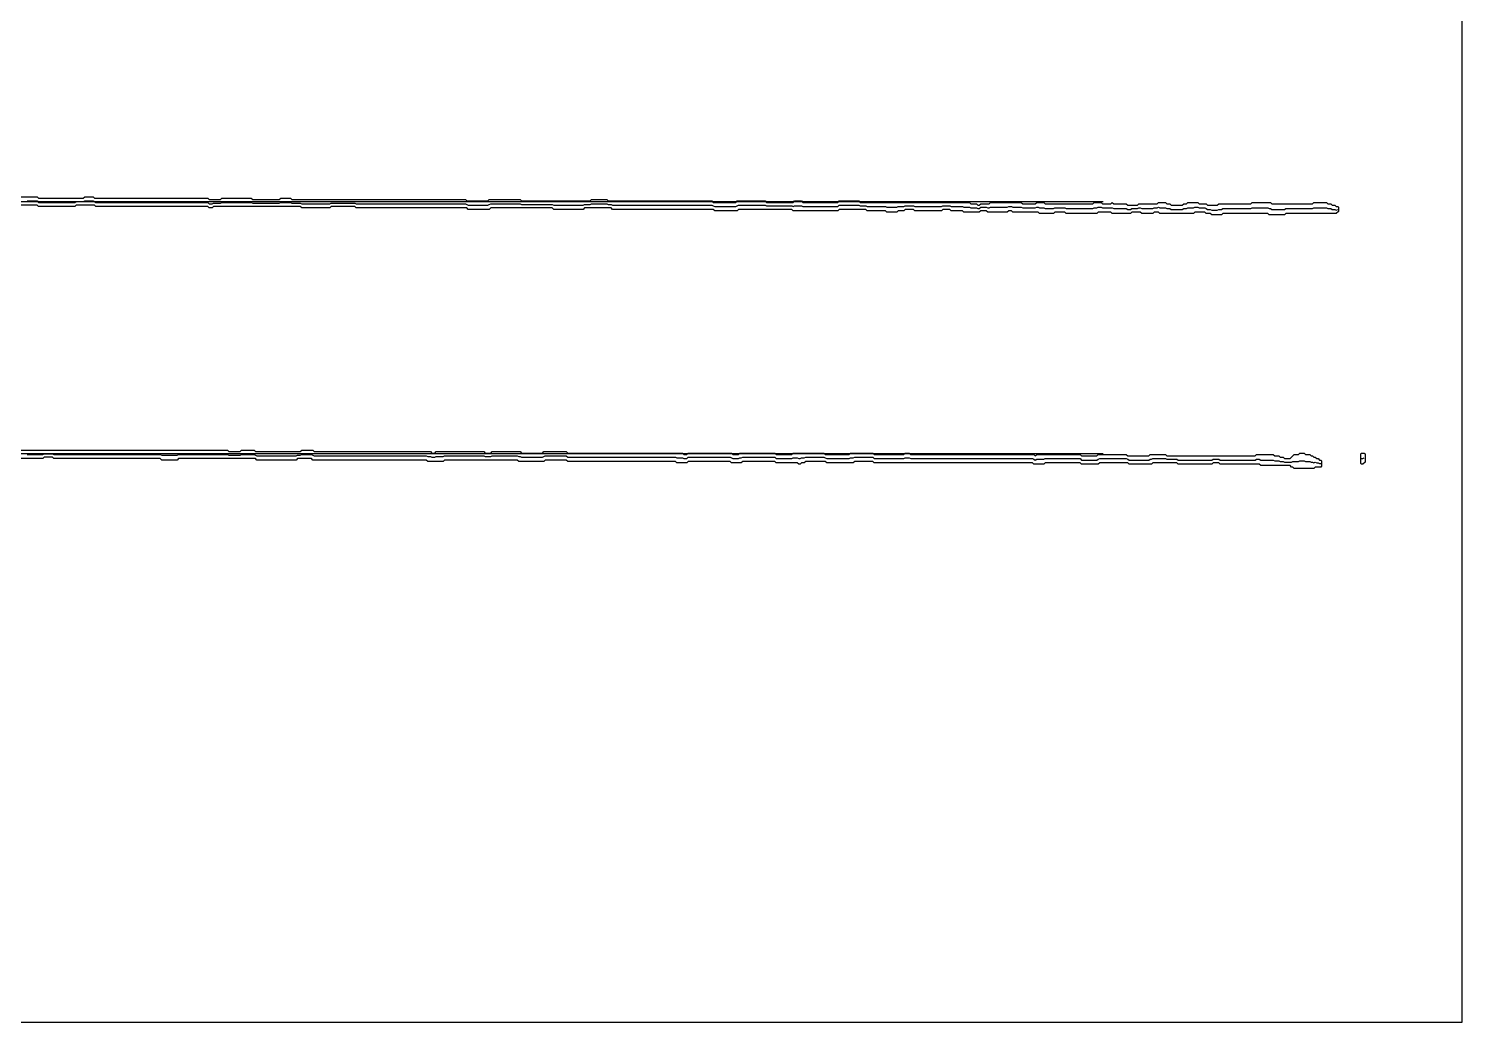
# Model space of a CAD drawing. Extents: x 0 to 57.2, y 0 to 39.6.
# Drawn here: x 28.58 to 57.16, y 0 to 19.8 of the extents above; entities that cross this region are included whole.
import ezdxf

# ---------------------------------------------------------------- set-up
doc = ezdxf.new("R2010")
doc.units = 13
for name, color, linetype in [('DESIGN_SCAN_PATH', 5, 'Continuous'), ('SEM_FRAME', 8, 'Continuous'), ('SEM_OBSERVED_CENTERLINES', 3, 'Continuous'), ('SEM_OBSERVED_CONTOURS', 2, 'Continuous')]:
    doc.layers.add(name, color=color, linetype=linetype)

msp = doc.modelspace()

# ---------------------------------------------------------------- linework, layer by layer
at = {"layer": 'DESIGN_SCAN_PATH'}
for points in [[(0, 16.35526), (50, 16.35526)], [(50, 11.33146), (0, 11.33146)]]:
    msp.add_lwpolyline(points, dxfattribs=at)
at = {"layer": 'SEM_FRAME'}
msp.add_lwpolyline([(0, 0), (57.15968, 0), (57.15968, 39.60429), (0, 39.60429)], close=True, dxfattribs=at)
at = {"layer": 'SEM_OBSERVED_CENTERLINES'}
for points in [[(28.55193, 16.369215), (28.57984, 16.369215), (28.60775, 16.369215), (28.63566, 16.369215), (28.66357, 16.369215), (28.69148, 16.369215), (28.71939, 16.369215), (28.7473, 16.369215), (28.77521, 16.341305), (28.80312, 16.341305), (28.83103, 16.341305), (28.85894, 16.341305), (28.88685, 16.341305), (28.91476, 16.341305), (28.94267, 16.341305), (28.97058, 16.341305), (28.99849, 16.341305), (29.0264, 16.341305), (29.05431, 16.341305), (29.08222, 16.341305), (29.11013, 16.341305), (29.13804, 16.341305), (29.16595, 16.341305), (29.19386, 16.341305), (29.22177, 16.341305), (29.24968, 16.341305), (29.27759, 16.341305), (29.3055, 16.341305), (29.33341, 16.341305), (29.36132, 16.341305), (29.38923, 16.341305), (29.41714, 16.341305), (29.44505, 16.341305), (29.47296, 16.341305), (29.50087, 16.341305), (29.52878, 16.35526), (29.55669, 16.35526), (29.5846, 16.35526), (29.61251, 16.35526), (29.64042, 16.35526), (29.66833, 16.35526), (29.69624, 16.369215), (29.72415, 16.369215), (29.75206, 16.369215), (29.77997, 16.369215), (29.80788, 16.369215), (29.83579, 16.369215), (29.8637, 16.369215), (29.89161, 16.35526), (29.91952, 16.341305), (29.94743, 16.341305), (29.97534, 16.341305), (30.00325, 16.341305), (30.03116, 16.341305), (30.05907, 16.341305), (30.08698, 16.341305), (30.11489, 16.341305), (30.1428, 16.341305), (30.17071, 16.341305), (30.19862, 16.341305), (30.22653, 16.341305), (30.25444, 16.341305), (30.28235, 16.341305), (30.31026, 16.341305), (30.33817, 16.341305), (30.36608, 16.341305), (30.39399, 16.341305), (30.4219, 16.341305), (30.44981, 16.341305), (30.47772, 16.341305), (30.50563, 16.341305), (30.53354, 16.341305), (30.56145, 16.341305), (30.58936, 16.341305), (30.61727, 16.341305), (30.64518, 16.341305), (30.67309, 16.341305), (30.701, 16.341305), (30.72891, 16.341305), (30.75682, 16.341305), (30.78473, 16.341305), (30.81264, 16.341305), (30.84055, 16.341305), (30.86846, 16.341305), (30.89637, 16.341305), (30.92428, 16.341305), (30.95219, 16.341305), (30.9801, 16.341305), (31.00801, 16.341305), (31.03592, 16.341305), (31.06383, 16.341305), (31.09174, 16.341305), (31.11965, 16.341305), (31.14756, 16.341305), (31.17547, 16.341305), (31.20338, 16.341305), (31.23129, 16.341305), (31.2592, 16.341305), (31.28711, 16.341305), (31.31502, 16.341305), (31.34293, 16.341305), (31.37084, 16.341305), (31.39875, 16.341305), (31.42666, 16.341305), (31.45457, 16.341305), (31.48248, 16.341305), (31.51039, 16.341305), (31.5383, 16.341305), (31.56621, 16.341305), (31.59412, 16.341305), (31.62203, 16.341305), (31.64994, 16.341305), (31.67785, 16.341305), (31.70576, 16.341305), (31.73367, 16.341305), (31.76158, 16.341305), (31.78949, 16.341305), (31.8174, 16.341305), (31.84531, 16.341305), (31.87322, 16.341305), (31.90113, 16.341305), (31.92904, 16.341305), (31.95695, 16.341305), (31.98486, 16.341305), (32.01277, 16.341305), (32.04068, 16.341305), (32.06859, 16.341305), (32.0965, 16.341305), (32.12441, 16.341305), (32.15232, 16.341305), (32.18023, 16.313395), (32.20814, 16.313395), (32.23605, 16.313395), (32.26396, 16.32735), (32.29187, 16.32735), (32.31978, 16.32735), (32.34769, 16.32735), (32.3756, 16.32735), (32.40351, 16.32735), (32.43142, 16.341305), (32.45933, 16.341305), (32.48724, 16.341305), (32.51515, 16.341305), (32.54306, 16.341305), (32.57097, 16.341305), (32.59888, 16.341305), (32.62679, 16.341305), (32.6547, 16.341305), (32.68261, 16.341305), (32.71052, 16.341305), (32.73843, 16.341305), (32.76634, 16.341305), (32.79425, 16.341305), (32.82216, 16.341305), (32.85007, 16.341305), (32.87798, 16.341305), (32.90589, 16.341305), (32.9338, 16.341305), (32.96171, 16.341305), (32.98962, 16.341305), (33.01753, 16.341305), (33.04544, 16.32735), (33.07335, 16.32735), (33.10126, 16.32735), (33.12917, 16.32735), (33.15708, 16.32735), (33.18499, 16.32735), (33.2129, 16.32735), (33.24081, 16.32735), (33.26872, 16.32735), (33.29663, 16.32735), (33.32454, 16.32735), (33.35245, 16.32735), (33.38036, 16.32735), (33.40827, 16.32735), (33.43618, 16.32735), (33.46409, 16.32735), (33.492, 16.32735), (33.51991, 16.32735), (33.54782, 16.32735), (33.57573, 16.32735), (33.60364, 16.341305), (33.63155, 16.341305), (33.65946, 16.341305), (33.68737, 16.341305), (33.71528, 16.341305), (33.74319, 16.341305), (33.7711, 16.341305), (33.79901, 16.341305), (33.82692, 16.32735), (33.85483, 16.32735), (33.88274, 16.32735), (33.91065, 16.32735), (33.93856, 16.32735), (33.96647, 16.32735), (33.99438, 16.32735), (34.02229, 16.313395), (34.0502, 16.313395), (34.07811, 16.313395), (34.10602, 16.313395), (34.13393, 16.313395), (34.16184, 16.313395), (34.18975, 16.313395), (34.21766, 16.313395), (34.24557, 16.313395), (34.27348, 16.313395), (34.30139, 16.313395), (34.3293, 16.313395), (34.35721, 16.313395), (34.38512, 16.313395), (34.41303, 16.313395), (34.44094, 16.313395), (34.46885, 16.313395), (34.49676, 16.313395), (34.52467, 16.313395), (34.55258, 16.313395), (34.58049, 16.313395), (34.6084, 16.32735), (34.63631, 16.32735), (34.66422, 16.32735), (34.69213, 16.32735), (34.72004, 16.32735), (34.74795, 16.32735), (34.77586, 16.32735), (34.80377, 16.32735), (34.83168, 16.32735), (34.85959, 16.32735), (34.8875, 16.32735), (34.91541, 16.32735), (34.94332, 16.32735), (34.97123, 16.32735), (34.99914, 16.32735), (35.02705, 16.32735), (35.05496, 16.32735), (35.08287, 16.32735), (35.11078, 16.313395), (35.13869, 16.313395), (35.1666, 16.313395), (35.19451, 16.313395), (35.22242, 16.313395), (35.25033, 16.313395), (35.27824, 16.313395), (35.30615, 16.313395), (35.33406, 16.313395), (35.36197, 16.313395), (35.38988, 16.313395), (35.41779, 16.313395), (35.4457, 16.313395), (35.47361, 16.313395), (35.50152, 16.313395), (35.52943, 16.313395), (35.55734, 16.313395), (35.58525, 16.313395), (35.61316, 16.313395), (35.64107, 16.313395), (35.66898, 16.313395), (35.69689, 16.313395), (35.7248, 16.313395), (35.75271, 16.313395), (35.78062, 16.313395), (35.80853, 16.313395), (35.83644, 16.313395), (35.86435, 16.313395), (35.89226, 16.313395), (35.92017, 16.313395), (35.94808, 16.313395), (35.97599, 16.313395), (36.0039, 16.313395), (36.03181, 16.313395), (36.05972, 16.313395), (36.08763, 16.313395), (36.11554, 16.313395), (36.14345, 16.313395), (36.17136, 16.313395), (36.19927, 16.313395), (36.22718, 16.313395), (36.25509, 16.313395), (36.283, 16.313395), (36.31091, 16.313395), (36.33882, 16.313395), (36.36673, 16.313395), (36.39464, 16.313395), (36.42255, 16.313395), (36.45046, 16.313395), (36.47837, 16.313395), (36.50628, 16.313395), (36.53419, 16.313395), (36.5621, 16.313395), (36.59001, 16.313395), (36.61792, 16.313395), (36.64583, 16.313395), (36.67374, 16.313395), (36.70165, 16.313395), (36.72956, 16.313395), (36.75747, 16.313395), (36.78538, 16.313395), (36.81329, 16.313395), (36.8412, 16.313395), (36.86911, 16.313395), (36.89702, 16.313395), (36.92493, 16.313395), (36.95284, 16.313395), (36.98075, 16.313395), (37.00866, 16.313395), (37.03657, 16.313395), (37.06448, 16.313395), (37.09239, 16.313395), (37.1203, 16.313395), (37.14821, 16.313395), (37.17612, 16.313395), (37.20403, 16.313395), (37.23194, 16.313395), (37.25985, 16.313395), (37.28776, 16.313395), (37.31567, 16.29944), (37.34358, 16.285485), (37.37149, 16.285485), (37.3994, 16.285485), (37.42731, 16.285485), (37.45522, 16.285485), (37.48313, 16.285485), (37.51104, 16.285485), (37.53895, 16.285485), (37.56686, 16.285485), (37.59477, 16.285485), (37.62268, 16.285485), (37.65059, 16.285485), (37.6785, 16.285485), (37.70641, 16.285485), (37.73432, 16.285485), (37.76223, 16.29944), (37.79014, 16.313395), (37.81805, 16.313395), (37.84596, 16.313395), (37.87387, 16.313395), (37.90178, 16.313395), (37.92969, 16.313395), (37.9576, 16.313395), (37.98551, 16.313395), (38.01342, 16.313395), (38.04133, 16.313395), (38.06924, 16.313395), (38.09715, 16.313395), (38.12506, 16.313395), (38.15297, 16.313395), (38.18088, 16.313395), (38.20879, 16.313395), (38.2367, 16.313395), (38.26461, 16.313395), (38.29252, 16.313395), (38.32043, 16.313395), (38.34834, 16.313395), (38.37625, 16.313395), (38.40416, 16.29944), (38.43207, 16.29944), (38.45998, 16.29944), (38.48789, 16.29944), (38.5158, 16.29944), (38.54371, 16.29944), (38.57162, 16.29944), (38.59953, 16.29944), (38.62744, 16.29944), (38.65535, 16.29944), (38.68326, 16.29944), (38.71117, 16.29944), (38.73908, 16.29944), (38.76699, 16.29944), (38.7949, 16.29944), (38.82281, 16.29944), (38.85072, 16.29944), (38.87863, 16.29944), (38.90654, 16.29944), (38.93445, 16.29944), (38.96236, 16.29944), (38.99027, 16.29944), (39.01818, 16.29944), (39.04609, 16.285485), (39.074, 16.285485), (39.10191, 16.285485), (39.12982, 16.285485), (39.15773, 16.285485), (39.18564, 16.285485), (39.21355, 16.285485), (39.24146, 16.285485), (39.26937, 16.285485), (39.29728, 16.285485), (39.32519, 16.285485), (39.3531, 16.285485), (39.38101, 16.285485), (39.40892, 16.285485), (39.43683, 16.285485), (39.46474, 16.285485), (39.49265, 16.285485), (39.52056, 16.285485), (39.54847, 16.285485), (39.57638, 16.285485), (39.60429, 16.285485), (39.6322, 16.285485), (39.66011, 16.29944), (39.68802, 16.29944), (39.71593, 16.29944), (39.74384, 16.29944), (39.77175, 16.29944), (39.79966, 16.313395), (39.82757, 16.313395), (39.85548, 16.313395), (39.88339, 16.313395), (39.9113, 16.313395), (39.93921, 16.313395), (39.96712, 16.313395), (39.99503, 16.313395), (40.02294, 16.313395), (40.05085, 16.313395), (40.07876, 16.313395), (40.10667, 16.313395), (40.13458, 16.29944), (40.16249, 16.29944), (40.1904, 16.29944), (40.21831, 16.285485), (40.24622, 16.285485), (40.27413, 16.285485), (40.30204, 16.285485), (40.32995, 16.285485), (40.35786, 16.285485), (40.38577, 16.285485), (40.41368, 16.285485), (40.44159, 16.285485), (40.4695, 16.285485), (40.49741, 16.285485), (40.52532, 16.285485), (40.55323, 16.285485), (40.58114, 16.285485), (40.60905, 16.285485), (40.63696, 16.285485), (40.66487, 16.285485), (40.69278, 16.285485), (40.72069, 16.285485), (40.7486, 16.285485), (40.77651, 16.285485), (40.80442, 16.285485), (40.83233, 16.285485), (40.86024, 16.285485), (40.88815, 16.285485), (40.91606, 16.285485), (40.94397, 16.285485), (40.97188, 16.285485), (40.99979, 16.285485), (41.0277, 16.285485), (41.05561, 16.285485), (41.08352, 16.285485), (41.11143, 16.285485), (41.13934, 16.285485), (41.16725, 16.285485), (41.19516, 16.285485), (41.22307, 16.285485), (41.25098, 16.285485), (41.27889, 16.285485), (41.3068, 16.285485), (41.33471, 16.285485), (41.36262, 16.285485), (41.39053, 16.285485), (41.41844, 16.285485), (41.44635, 16.285485), (41.47426, 16.285485), (41.50217, 16.285485), (41.53008, 16.285485), (41.55799, 16.285485), (41.5859, 16.285485), (41.61381, 16.285485), (41.64172, 16.285485), (41.66963, 16.285485), (41.69754, 16.285485), (41.72545, 16.285485), (41.75336, 16.285485), (41.78127, 16.285485), (41.80918, 16.285485), (41.83709, 16.285485), (41.865, 16.285485), (41.89291, 16.285485), (41.92082, 16.285485), (41.94873, 16.285485), (41.97664, 16.285485), (42.00455, 16.285485), (42.03246, 16.285485), (42.06037, 16.285485), (42.08828, 16.285485), (42.11619, 16.285485), (42.1441, 16.285485), (42.17201, 16.285485), (42.19992, 16.285485), (42.22783, 16.27153), (42.25574, 16.257575), (42.28365, 16.257575), (42.31156, 16.257575), (42.33947, 16.257575), (42.36738, 16.257575), (42.39529, 16.257575), (42.4232, 16.257575), (42.45111, 16.257575), (42.47902, 16.257575), (42.50693, 16.257575), (42.53484, 16.257575), (42.56275, 16.257575), (42.59066, 16.257575), (42.61857, 16.257575), (42.64648, 16.257575), (42.67439, 16.257575), (42.7023, 16.27153), (42.73021, 16.285485), (42.75812, 16.285485), (42.78603, 16.285485), (42.81394, 16.285485), (42.84185, 16.285485), (42.86976, 16.285485), (42.89767, 16.285485), (42.92558, 16.285485), (42.95349, 16.285485), (42.9814, 16.285485), (43.00931, 16.285485), (43.03722, 16.285485), (43.06513, 16.285485), (43.09304, 16.285485), (43.12095, 16.285485), (43.14886, 16.285485), (43.17677, 16.285485), (43.20468, 16.285485), (43.23259, 16.285485), (43.2605, 16.285485), (43.28841, 16.27153), (43.31632, 16.27153), (43.34423, 16.27153), (43.37214, 16.27153), (43.40005, 16.27153), (43.42796, 16.27153), (43.45587, 16.27153), (43.48378, 16.27153), (43.51169, 16.27153), (43.5396, 16.27153), (43.56751, 16.27153), (43.59542, 16.27153), (43.62333, 16.27153), (43.65124, 16.27153), (43.67915, 16.27153), (43.70706, 16.27153), (43.73497, 16.27153), (43.76288, 16.27153), (43.79079, 16.27153), (43.8187, 16.257575), (43.84661, 16.27153), (43.87452, 16.27153), (43.90243, 16.27153), (43.93034, 16.27153), (43.95825, 16.27153), (43.98616, 16.27153), (44.01407, 16.257575), (44.04198, 16.257575), (44.06989, 16.257575), (44.0978, 16.257575), (44.12571, 16.257575), (44.15362, 16.257575), (44.18153, 16.257575), (44.20944, 16.257575), (44.23735, 16.257575), (44.26526, 16.257575), (44.29317, 16.257575), (44.32108, 16.257575), (44.34899, 16.257575), (44.3769, 16.257575), (44.40481, 16.257575), (44.43272, 16.257575), (44.46063, 16.257575), (44.48854, 16.257575), (44.51645, 16.257575), (44.54436, 16.257575), (44.57227, 16.257575), (44.60018, 16.257575), (44.62809, 16.257575), (44.656, 16.257575), (44.68391, 16.257575), (44.71182, 16.257575), (44.73973, 16.285485), (44.76764, 16.285485), (44.79555, 16.285485), (44.82346, 16.285485), (44.85137, 16.285485), (44.87928, 16.285485), (44.90719, 16.285485), (44.9351, 16.285485), (44.96301, 16.285485), (44.99092, 16.285485), (45.01883, 16.285485), (45.04674, 16.285485), (45.07465, 16.285485), (45.10256, 16.285485), (45.13047, 16.285485), (45.15838, 16.27153), (45.18629, 16.27153), (45.2142, 16.27153), (45.24211, 16.27153), (45.27002, 16.27153), (45.29793, 16.257575), (45.32584, 16.257575), (45.35375, 16.257575), (45.38166, 16.257575), (45.40957, 16.257575), (45.43748, 16.257575), (45.46539, 16.257575), (45.4933, 16.257575), (45.52121, 16.257575), (45.54912, 16.257575), (45.57703, 16.257575), (45.60494, 16.257575), (45.63285, 16.257575), (45.66076, 16.257575), (45.68867, 16.24362), (45.71658, 16.24362), (45.74449, 16.24362), (45.7724, 16.24362), (45.80031, 16.24362), (45.82822, 16.24362), (45.85613, 16.24362), (45.88404, 16.24362), (45.91195, 16.257575), (45.93986, 16.257575), (45.96777, 16.257575), (45.99568, 16.257575), (46.02359, 16.257575), (46.0515, 16.27153), (46.07941, 16.27153), (46.10732, 16.27153), (46.13523, 16.27153), (46.16314, 16.27153), (46.19105, 16.27153), (46.21896, 16.27153), (46.24687, 16.257575), (46.27478, 16.257575), (46.30269, 16.257575), (46.3306, 16.257575), (46.35851, 16.257575), (46.38642, 16.257575), (46.41433, 16.257575), (46.44224, 16.257575), (46.47015, 16.257575), (46.49806, 16.257575), (46.52597, 16.257575), (46.55388, 16.257575), (46.58179, 16.257575), (46.6097, 16.257575), (46.63761, 16.257575), (46.66552, 16.257575), (46.69343, 16.257575), (46.72134, 16.257575), (46.74925, 16.257575), (46.77716, 16.257575), (46.80507, 16.27153), (46.83298, 16.27153), (46.86089, 16.27153), (46.8888, 16.27153), (46.91671, 16.27153), (46.94462, 16.27153), (46.97253, 16.257575), (47.00044, 16.257575), (47.02835, 16.257575), (47.05626, 16.257575), (47.08417, 16.257575), (47.11208, 16.257575), (47.13999, 16.257575), (47.1679, 16.257575), (47.19581, 16.257575), (47.22372, 16.24362), (47.25163, 16.24362), (47.27954, 16.24362), (47.30745, 16.24362), (47.33536, 16.24362), (47.36327, 16.229665), (47.39118, 16.229665), (47.41909, 16.229665), (47.447, 16.229665), (47.47491, 16.229665), (47.50282, 16.21571), (47.53073, 16.21571), (47.55864, 16.24362), (47.58655, 16.24362), (47.61446, 16.24362), (47.64237, 16.24362), (47.67028, 16.24362), (47.69819, 16.229665), (47.7261, 16.229665), (47.75401, 16.24362), (47.78192, 16.24362), (47.80983, 16.24362), (47.83774, 16.24362), (47.86565, 16.24362), (47.89356, 16.24362), (47.92147, 16.24362), (47.94938, 16.24362), (47.97729, 16.24362), (48.0052, 16.24362), (48.03311, 16.24362), (48.06102, 16.24362), (48.08893, 16.24362), (48.11684, 16.257575), (48.14475, 16.257575), (48.17266, 16.257575), (48.20057, 16.24362), (48.22848, 16.24362), (48.25639, 16.24362), (48.2843, 16.24362), (48.31221, 16.24362), (48.34012, 16.24362), (48.36803, 16.24362), (48.39594, 16.229665), (48.42385, 16.229665), (48.45176, 16.229665), (48.47967, 16.229665), (48.50758, 16.229665), (48.53549, 16.229665), (48.5634, 16.229665), (48.59131, 16.229665), (48.61922, 16.229665), (48.64713, 16.229665), (48.67504, 16.24362), (48.70295, 16.24362), (48.73086, 16.229665), (48.75877, 16.229665), (48.78668, 16.229665), (48.81459, 16.229665), (48.8425, 16.21571), (48.87041, 16.21571), (48.89832, 16.21571), (48.92623, 16.21571), (48.95414, 16.21571), (48.98205, 16.21571), (49.00996, 16.21571), (49.03787, 16.229665), (49.06578, 16.229665), (49.09369, 16.229665), (49.1216, 16.229665), (49.14951, 16.229665), (49.17742, 16.229665), (49.20533, 16.229665), (49.23324, 16.229665), (49.26115, 16.21571), (49.28906, 16.21571), (49.31697, 16.21571), (49.34488, 16.21571), (49.37279, 16.21571), (49.4007, 16.21571), (49.42861, 16.21571), (49.45652, 16.21571), (49.48443, 16.21571), (49.51234, 16.21571), (49.54025, 16.21571), (49.56816, 16.21571), (49.59607, 16.21571), (49.62398, 16.21571), (49.65189, 16.21571), (49.6798, 16.21571), (49.70771, 16.21571), (49.73562, 16.21571), (49.76353, 16.21571), (49.79144, 16.21571), (49.81935, 16.229665), (49.84726, 16.229665), (49.87517, 16.229665), (49.90308, 16.24362), (49.93099, 16.24362), (49.9589, 16.24362), (49.98681, 16.229665), (50.01472, 16.229665), (50.04263, 16.229665), (50.07054, 16.229665), (50.09845, 16.229665), (50.12636, 16.229665), (50.15427, 16.229665), (50.18218, 16.229665), (50.21009, 16.21571), (50.238, 16.21571), (50.26591, 16.21571), (50.29382, 16.21571), (50.32173, 16.21571), (50.34964, 16.21571), (50.37755, 16.21571), (50.40546, 16.21571), (50.43337, 16.21571), (50.46128, 16.21571), (50.48919, 16.201755), (50.5171, 16.201755), (50.54501, 16.201755), (50.57292, 16.21571), (50.60083, 16.21571), (50.62874, 16.21571), (50.65665, 16.21571), (50.68456, 16.21571), (50.71247, 16.229665), (50.74038, 16.229665), (50.76829, 16.21571), (50.7962, 16.21571), (50.82411, 16.21571), (50.85202, 16.21571), (50.87993, 16.21571), (50.90784, 16.21571), (50.93575, 16.21571), (50.96366, 16.21571), (50.99157, 16.21571), (51.01948, 16.229665), (51.04739, 16.229665), (51.0753, 16.229665), (51.10321, 16.24362), (51.13112, 16.229665), (51.15903, 16.229665), (51.18694, 16.229665), (51.21485, 16.229665), (51.24276, 16.229665), (51.27067, 16.21571), (51.29858, 16.21571), (51.32649, 16.21571), (51.3544, 16.201755), (51.38231, 16.201755), (51.41022, 16.201755), (51.43813, 16.201755), (51.46604, 16.201755), (51.49395, 16.201755), (51.52186, 16.201755), (51.54977, 16.201755), (51.57768, 16.201755), (51.60559, 16.21571), (51.6335, 16.21571), (51.66141, 16.21571), (51.68932, 16.229665), (51.71723, 16.229665), (51.74514, 16.229665), (51.77305, 16.229665), (51.80096, 16.229665), (51.82887, 16.24362), (51.85678, 16.24362), (51.88469, 16.24362), (51.9126, 16.229665), (51.94051, 16.229665), (51.96842, 16.229665), (51.99633, 16.229665), (52.02424, 16.229665), (52.05215, 16.21571), (52.08006, 16.201755), (52.10797, 16.201755), (52.13588, 16.201755), (52.16379, 16.1878), (52.1917, 16.1878), (52.21961, 16.1878), (52.24752, 16.1878), (52.27543, 16.1878), (52.30334, 16.201755), (52.33125, 16.201755), (52.35916, 16.201755), (52.38707, 16.21571), (52.41498, 16.21571), (52.44289, 16.21571), (52.4708, 16.21571), (52.49871, 16.21571), (52.52662, 16.21571), (52.55453, 16.21571), (52.58244, 16.21571), (52.61035, 16.21571), (52.63826, 16.21571), (52.66617, 16.21571), (52.69408, 16.21571), (52.72199, 16.21571), (52.7499, 16.21571), (52.77781, 16.21571), (52.80572, 16.21571), (52.83363, 16.21571), (52.86154, 16.21571), (52.88945, 16.21571), (52.91736, 16.21571), (52.94527, 16.21571), (52.97318, 16.229665), (53.00109, 16.229665), (53.029, 16.229665), (53.05691, 16.229665), (53.08482, 16.229665), (53.11273, 16.229665), (53.14064, 16.229665), (53.16855, 16.229665), (53.19646, 16.229665), (53.22437, 16.229665), (53.25228, 16.229665), (53.28019, 16.229665), (53.3081, 16.21571), (53.33601, 16.21571), (53.36392, 16.201755), (53.39183, 16.201755), (53.41974, 16.201755), (53.44765, 16.201755), (53.47556, 16.201755), (53.50347, 16.201755), (53.53138, 16.201755), (53.55929, 16.201755), (53.5872, 16.201755), (53.61511, 16.201755), (53.64302, 16.21571), (53.67093, 16.21571), (53.69884, 16.21571), (53.72675, 16.21571), (53.75466, 16.21571), (53.78257, 16.21571), (53.81048, 16.21571), (53.83839, 16.21571), (53.8663, 16.21571), (53.89421, 16.21571), (53.92212, 16.21571), (53.95003, 16.21571), (53.97794, 16.21571), (54.00585, 16.21571), (54.03376, 16.21571), (54.06167, 16.21571), (54.08958, 16.21571), (54.11749, 16.21571), (54.1454, 16.21571), (54.17331, 16.21571), (54.20122, 16.229665), (54.22913, 16.229665), (54.25704, 16.229665), (54.28495, 16.229665), (54.31286, 16.229665), (54.34077, 16.229665), (54.36868, 16.229665), (54.39659, 16.229665), (54.4245, 16.229665), (54.45241, 16.229665), (54.48032, 16.21571), (54.50823, 16.21571), (54.53614, 16.21571), (54.56405, 16.201755), (54.59196, 16.201755), (54.61987, 16.201755), (54.64778, 16.1878), (54.67569, 16.201755)], [(28.55193, 11.317505), (28.57984, 11.317505), (28.60775, 11.317505), (28.63566, 11.317505), (28.66357, 11.317505), (28.69148, 11.317505), (28.71939, 11.317505), (28.7473, 11.317505), (28.77521, 11.317505), (28.80312, 11.317505), (28.83103, 11.317505), (28.85894, 11.317505), (28.88685, 11.33146), (28.91476, 11.33146), (28.94267, 11.33146), (28.97058, 11.33146), (28.99849, 11.33146), (29.0264, 11.33146), (29.05431, 11.33146), (29.08222, 11.317505), (29.11013, 11.317505), (29.13804, 11.317505), (29.16595, 11.317505), (29.19386, 11.317505), (29.22177, 11.317505), (29.24968, 11.317505), (29.27759, 11.317505), (29.3055, 11.317505), (29.33341, 11.317505), (29.36132, 11.317505), (29.38923, 11.317505), (29.41714, 11.317505), (29.44505, 11.317505), (29.47296, 11.317505), (29.50087, 11.317505), (29.52878, 11.317505), (29.55669, 11.317505), (29.5846, 11.317505), (29.61251, 11.317505), (29.64042, 11.317505), (29.66833, 11.317505), (29.69624, 11.317505), (29.72415, 11.317505), (29.75206, 11.317505), (29.77997, 11.317505), (29.80788, 11.317505), (29.83579, 11.317505), (29.8637, 11.317505), (29.89161, 11.317505), (29.91952, 11.317505), (29.94743, 11.317505), (29.97534, 11.317505), (30.00325, 11.317505), (30.03116, 11.317505), (30.05907, 11.317505), (30.08698, 11.317505), (30.11489, 11.317505), (30.1428, 11.317505), (30.17071, 11.317505), (30.19862, 11.317505), (30.22653, 11.317505), (30.25444, 11.317505), (30.28235, 11.317505), (30.31026, 11.317505), (30.33817, 11.317505), (30.36608, 11.317505), (30.39399, 11.317505), (30.4219, 11.317505), (30.44981, 11.317505), (30.47772, 11.317505), (30.50563, 11.317505), (30.53354, 11.317505), (30.56145, 11.317505), (30.58936, 11.317505), (30.61727, 11.317505), (30.64518, 11.317505), (30.67309, 11.317505), (30.701, 11.317505), (30.72891, 11.317505), (30.75682, 11.317505), (30.78473, 11.317505), (30.81264, 11.317505), (30.84055, 11.317505), (30.86846, 11.317505), (30.89637, 11.317505), (30.92428, 11.317505), (30.95219, 11.317505), (30.9801, 11.317505), (31.00801, 11.317505), (31.03592, 11.317505), (31.06383, 11.317505), (31.09174, 11.317505), (31.11965, 11.317505), (31.14756, 11.317505), (31.17547, 11.317505), (31.20338, 11.317505), (31.23129, 11.30355), (31.2592, 11.30355), (31.28711, 11.30355), (31.31502, 11.30355), (31.34293, 11.30355), (31.37084, 11.30355), (31.39875, 11.30355), (31.42666, 11.30355), (31.45457, 11.30355), (31.48248, 11.30355), (31.51039, 11.30355), (31.5383, 11.30355), (31.56621, 11.317505), (31.59412, 11.317505), (31.62203, 11.317505), (31.64994, 11.317505), (31.67785, 11.317505), (31.70576, 11.317505), (31.73367, 11.317505), (31.76158, 11.317505), (31.78949, 11.317505), (31.8174, 11.317505), (31.84531, 11.317505), (31.87322, 11.317505), (31.90113, 11.317505), (31.92904, 11.317505), (31.95695, 11.317505), (31.98486, 11.317505), (32.01277, 11.317505), (32.04068, 11.317505), (32.06859, 11.317505), (32.0965, 11.317505), (32.12441, 11.317505), (32.15232, 11.317505), (32.18023, 11.317505), (32.20814, 11.317505), (32.23605, 11.317505), (32.26396, 11.317505), (32.29187, 11.317505), (32.31978, 11.317505), (32.34769, 11.317505), (32.3756, 11.317505), (32.40351, 11.317505), (32.43142, 11.317505), (32.45933, 11.317505), (32.48724, 11.317505), (32.51515, 11.317505), (32.54306, 11.317505), (32.57097, 11.30355), (32.59888, 11.30355), (32.62679, 11.30355), (32.6547, 11.30355), (32.68261, 11.30355), (32.71052, 11.30355), (32.73843, 11.30355), (32.76634, 11.30355), (32.79425, 11.30355), (32.82216, 11.317505), (32.85007, 11.317505), (32.87798, 11.317505), (32.90589, 11.317505), (32.9338, 11.317505), (32.96171, 11.317505), (32.98962, 11.317505), (33.01753, 11.317505), (33.04544, 11.317505), (33.07335, 11.317505), (33.10126, 11.30355), (33.12917, 11.289595), (33.15708, 11.289595), (33.18499, 11.289595), (33.2129, 11.289595), (33.24081, 11.289595), (33.26872, 11.289595), (33.29663, 11.289595), (33.32454, 11.289595), (33.35245, 11.289595), (33.38036, 11.289595), (33.40827, 11.289595), (33.43618, 11.289595), (33.46409, 11.289595), (33.492, 11.289595), (33.51991, 11.289595), (33.54782, 11.289595), (33.57573, 11.289595), (33.60364, 11.289595), (33.63155, 11.289595), (33.65946, 11.289595), (33.68737, 11.289595), (33.71528, 11.289595), (33.74319, 11.289595), (33.7711, 11.289595), (33.79901, 11.289595), (33.82692, 11.289595), (33.85483, 11.289595), (33.88274, 11.289595), (33.91065, 11.289595), (33.93856, 11.30355), (33.96647, 11.30355), (33.99438, 11.30355), (34.02229, 11.317505), (34.0502, 11.317505), (34.07811, 11.317505), (34.10602, 11.317505), (34.13393, 11.317505), (34.16184, 11.317505), (34.18975, 11.317505), (34.21766, 11.317505), (34.24557, 11.30355), (34.27348, 11.289595), (34.30139, 11.289595), (34.3293, 11.289595), (34.35721, 11.289595), (34.38512, 11.289595), (34.41303, 11.289595), (34.44094, 11.289595), (34.46885, 11.289595), (34.49676, 11.289595), (34.52467, 11.289595), (34.55258, 11.289595), (34.58049, 11.289595), (34.6084, 11.289595), (34.63631, 11.289595), (34.66422, 11.289595), (34.69213, 11.289595), (34.72004, 11.289595), (34.74795, 11.289595), (34.77586, 11.289595), (34.80377, 11.289595), (34.83168, 11.289595), (34.85959, 11.289595), (34.8875, 11.289595), (34.91541, 11.289595), (34.94332, 11.289595), (34.97123, 11.289595), (34.99914, 11.289595), (35.02705, 11.289595), (35.05496, 11.289595), (35.08287, 11.289595), (35.11078, 11.289595), (35.13869, 11.289595), (35.1666, 11.289595), (35.19451, 11.289595), (35.22242, 11.289595), (35.25033, 11.289595), (35.27824, 11.289595), (35.30615, 11.289595), (35.33406, 11.289595), (35.36197, 11.289595), (35.38988, 11.289595), (35.41779, 11.289595), (35.4457, 11.289595), (35.47361, 11.289595), (35.50152, 11.289595), (35.52943, 11.289595), (35.55734, 11.289595), (35.58525, 11.289595), (35.61316, 11.289595), (35.64107, 11.289595), (35.66898, 11.289595), (35.69689, 11.289595), (35.7248, 11.289595), (35.75271, 11.289595), (35.78062, 11.289595), (35.80853, 11.289595), (35.83644, 11.289595), (35.86435, 11.289595), (35.89226, 11.289595), (35.92017, 11.289595), (35.94808, 11.289595), (35.97599, 11.289595), (36.0039, 11.289595), (36.03181, 11.289595), (36.05972, 11.289595), (36.08763, 11.289595), (36.11554, 11.289595), (36.14345, 11.289595), (36.17136, 11.289595), (36.19927, 11.289595), (36.22718, 11.289595), (36.25509, 11.289595), (36.283, 11.289595), (36.31091, 11.289595), (36.33882, 11.289595), (36.36673, 11.289595), (36.39464, 11.289595), (36.42255, 11.289595), (36.45046, 11.289595), (36.47837, 11.289595), (36.50628, 11.289595), (36.53419, 11.27564), (36.5621, 11.27564), (36.59001, 11.27564), (36.61792, 11.261685), (36.64583, 11.261685), (36.67374, 11.261685), (36.70165, 11.27564), (36.72956, 11.27564), (36.75747, 11.27564), (36.78538, 11.27564), (36.81329, 11.27564), (36.8412, 11.27564), (36.86911, 11.289595), (36.89702, 11.289595), (36.92493, 11.289595), (36.95284, 11.289595), (36.98075, 11.289595), (37.00866, 11.289595), (37.03657, 11.289595), (37.06448, 11.289595), (37.09239, 11.289595), (37.1203, 11.289595), (37.14821, 11.289595), (37.17612, 11.289595), (37.20403, 11.289595), (37.23194, 11.289595), (37.25985, 11.289595), (37.28776, 11.289595), (37.31567, 11.289595), (37.34358, 11.289595), (37.37149, 11.289595), (37.3994, 11.289595), (37.42731, 11.289595), (37.45522, 11.289595), (37.48313, 11.289595), (37.51104, 11.289595), (37.53895, 11.289595), (37.56686, 11.289595), (37.59477, 11.289595), (37.62268, 11.289595), (37.65059, 11.289595), (37.6785, 11.27564), (37.70641, 11.27564), (37.73432, 11.27564), (37.76223, 11.27564), (37.79014, 11.27564), (37.81805, 11.289595), (37.84596, 11.289595), (37.87387, 11.289595), (37.90178, 11.289595), (37.92969, 11.289595), (37.9576, 11.289595), (37.98551, 11.289595), (38.01342, 11.289595), (38.04133, 11.289595), (38.06924, 11.289595), (38.09715, 11.289595), (38.12506, 11.289595), (38.15297, 11.289595), (38.18088, 11.289595), (38.20879, 11.289595), (38.2367, 11.289595), (38.26461, 11.289595), (38.29252, 11.289595), (38.32043, 11.289595), (38.34834, 11.27564), (38.37625, 11.27564), (38.40416, 11.261685), (38.43207, 11.261685), (38.45998, 11.261685), (38.48789, 11.261685), (38.5158, 11.261685), (38.54371, 11.261685), (38.57162, 11.261685), (38.59953, 11.261685), (38.62744, 11.261685), (38.65535, 11.261685), (38.68326, 11.261685), (38.71117, 11.261685), (38.73908, 11.261685), (38.76699, 11.261685), (38.7949, 11.261685), (38.82281, 11.261685), (38.85072, 11.27564), (38.87863, 11.289595), (38.90654, 11.289595), (38.93445, 11.289595), (38.96236, 11.289595), (38.99027, 11.289595), (39.01818, 11.289595), (39.04609, 11.289595), (39.074, 11.289595), (39.10191, 11.289595), (39.12982, 11.289595), (39.15773, 11.289595), (39.18564, 11.289595), (39.21355, 11.289595), (39.24146, 11.289595), (39.26937, 11.289595), (39.29728, 11.289595), (39.32519, 11.261685), (39.3531, 11.261685), (39.38101, 11.261685), (39.40892, 11.261685), (39.43683, 11.261685), (39.46474, 11.261685), (39.49265, 11.261685), (39.52056, 11.261685), (39.54847, 11.261685), (39.57638, 11.261685), (39.60429, 11.261685), (39.6322, 11.261685), (39.66011, 11.261685), (39.68802, 11.261685), (39.71593, 11.261685), (39.74384, 11.261685), (39.77175, 11.261685), (39.79966, 11.261685), (39.82757, 11.261685), (39.85548, 11.261685), (39.88339, 11.261685), (39.9113, 11.261685), (39.93921, 11.261685), (39.96712, 11.261685), (39.99503, 11.261685), (40.02294, 11.261685), (40.05085, 11.261685), (40.07876, 11.261685), (40.10667, 11.261685), (40.13458, 11.261685), (40.16249, 11.261685), (40.1904, 11.261685), (40.21831, 11.261685), (40.24622, 11.261685), (40.27413, 11.261685), (40.30204, 11.261685), (40.32995, 11.261685), (40.35786, 11.261685), (40.38577, 11.261685), (40.41368, 11.261685), (40.44159, 11.261685), (40.4695, 11.261685), (40.49741, 11.261685), (40.52532, 11.261685), (40.55323, 11.261685), (40.58114, 11.261685), (40.60905, 11.261685), (40.63696, 11.261685), (40.66487, 11.261685), (40.69278, 11.261685), (40.72069, 11.261685), (40.7486, 11.261685), (40.77651, 11.261685), (40.80442, 11.261685), (40.83233, 11.261685), (40.86024, 11.261685), (40.88815, 11.261685), (40.91606, 11.261685), (40.94397, 11.261685), (40.97188, 11.261685), (40.99979, 11.261685), (41.0277, 11.261685), (41.05561, 11.261685), (41.08352, 11.261685), (41.11143, 11.261685), (41.13934, 11.261685), (41.16725, 11.261685), (41.19516, 11.261685), (41.22307, 11.261685), (41.25098, 11.261685), (41.27889, 11.261685), (41.3068, 11.261685), (41.33471, 11.261685), (41.36262, 11.261685), (41.39053, 11.261685), (41.41844, 11.261685), (41.44635, 11.261685), (41.47426, 11.261685), (41.50217, 11.24773), (41.53008, 11.24773), (41.55799, 11.24773), (41.5859, 11.24773), (41.61381, 11.24773), (41.64172, 11.233775), (41.66963, 11.233775), (41.69754, 11.233775), (41.72545, 11.261685), (41.75336, 11.261685), (41.78127, 11.261685), (41.80918, 11.261685), (41.83709, 11.261685), (41.865, 11.261685), (41.89291, 11.261685), (41.92082, 11.261685), (41.94873, 11.261685), (41.97664, 11.261685), (42.00455, 11.261685), (42.03246, 11.261685), (42.06037, 11.261685), (42.08828, 11.261685), (42.11619, 11.261685), (42.1441, 11.261685), (42.17201, 11.261685), (42.19992, 11.261685), (42.22783, 11.261685), (42.25574, 11.261685), (42.28365, 11.261685), (42.31156, 11.261685), (42.33947, 11.261685), (42.36738, 11.261685), (42.39529, 11.261685), (42.4232, 11.261685), (42.45111, 11.261685), (42.47902, 11.261685), (42.50693, 11.261685), (42.53484, 11.261685), (42.56275, 11.261685), (42.59066, 11.24773), (42.61857, 11.233775), (42.64648, 11.233775), (42.67439, 11.233775), (42.7023, 11.233775), (42.73021, 11.233775), (42.75812, 11.24773), (42.78603, 11.24773), (42.81394, 11.261685), (42.84185, 11.261685), (42.86976, 11.261685), (42.89767, 11.261685), (42.92558, 11.261685), (42.95349, 11.261685), (42.9814, 11.261685), (43.00931, 11.261685), (43.03722, 11.261685), (43.06513, 11.261685), (43.09304, 11.261685), (43.12095, 11.261685), (43.14886, 11.261685), (43.17677, 11.261685), (43.20468, 11.261685), (43.23259, 11.261685), (43.2605, 11.261685), (43.28841, 11.261685), (43.31632, 11.261685), (43.34423, 11.261685), (43.37214, 11.261685), (43.40005, 11.261685), (43.42796, 11.261685), (43.45587, 11.261685), (43.48378, 11.233775), (43.51169, 11.233775), (43.5396, 11.233775), (43.56751, 11.233775), (43.59542, 11.233775), (43.62333, 11.233775), (43.65124, 11.233775), (43.67915, 11.233775), (43.70706, 11.233775), (43.73497, 11.233775), (43.76288, 11.233775), (43.79079, 11.233775), (43.8187, 11.24773), (43.84661, 11.24773), (43.87452, 11.24773), (43.90243, 11.24773), (43.93034, 11.233775), (43.95825, 11.233775), (43.98616, 11.24773), (44.01407, 11.24773), (44.04198, 11.24773), (44.06989, 11.261685), (44.0978, 11.261685), (44.12571, 11.261685), (44.15362, 11.261685), (44.18153, 11.261685), (44.20944, 11.261685), (44.23735, 11.261685), (44.26526, 11.261685), (44.29317, 11.261685), (44.32108, 11.261685), (44.34899, 11.261685), (44.3769, 11.261685), (44.40481, 11.261685), (44.43272, 11.261685), (44.46063, 11.24773), (44.48854, 11.233775), (44.51645, 11.233775), (44.54436, 11.233775), (44.57227, 11.233775), (44.60018, 11.233775), (44.62809, 11.233775), (44.656, 11.233775), (44.68391, 11.233775), (44.71182, 11.233775), (44.73973, 11.233775), (44.76764, 11.233775), (44.79555, 11.233775), (44.82346, 11.233775), (44.85137, 11.233775), (44.87928, 11.233775), (44.90719, 11.233775), (44.9351, 11.233775), (44.96301, 11.24773), (44.99092, 11.24773), (45.01883, 11.24773), (45.04674, 11.261685), (45.07465, 11.261685), (45.10256, 11.261685), (45.13047, 11.261685), (45.15838, 11.261685), (45.18629, 11.261685), (45.2142, 11.261685), (45.24211, 11.261685), (45.27002, 11.261685), (45.29793, 11.261685), (45.32584, 11.261685), (45.35375, 11.261685), (45.38166, 11.261685), (45.40957, 11.261685), (45.43748, 11.233775), (45.46539, 11.233775), (45.4933, 11.233775), (45.52121, 11.233775), (45.54912, 11.233775), (45.57703, 11.233775), (45.60494, 11.233775), (45.63285, 11.233775), (45.66076, 11.233775), (45.68867, 11.233775), (45.71658, 11.233775), (45.74449, 11.233775), (45.7724, 11.233775), (45.80031, 11.233775), (45.82822, 11.233775), (45.85613, 11.233775), (45.88404, 11.233775), (45.91195, 11.233775), (45.93986, 11.233775), (45.96777, 11.233775), (45.99568, 11.233775), (46.02359, 11.233775), (46.0515, 11.24773), (46.07941, 11.24773), (46.10732, 11.24773), (46.13523, 11.24773), (46.16314, 11.233775), (46.19105, 11.233775), (46.21896, 11.233775), (46.24687, 11.233775), (46.27478, 11.233775), (46.30269, 11.233775), (46.3306, 11.233775), (46.35851, 11.233775), (46.38642, 11.233775), (46.41433, 11.233775), (46.44224, 11.233775), (46.47015, 11.233775), (46.49806, 11.233775), (46.52597, 11.233775), (46.55388, 11.233775), (46.58179, 11.233775), (46.6097, 11.233775), (46.63761, 11.233775), (46.66552, 11.233775), (46.69343, 11.233775), (46.72134, 11.233775), (46.74925, 11.233775), (46.77716, 11.233775), (46.80507, 11.233775), (46.83298, 11.233775), (46.86089, 11.233775), (46.8888, 11.233775), (46.91671, 11.233775), (46.94462, 11.233775), (46.97253, 11.233775), (47.00044, 11.233775), (47.02835, 11.233775), (47.05626, 11.233775), (47.08417, 11.233775), (47.11208, 11.233775), (47.13999, 11.233775), (47.1679, 11.233775), (47.19581, 11.233775), (47.22372, 11.233775), (47.25163, 11.233775), (47.27954, 11.233775), (47.30745, 11.233775), (47.33536, 11.233775), (47.36327, 11.233775), (47.39118, 11.233775), (47.41909, 11.233775), (47.447, 11.233775), (47.47491, 11.233775), (47.50282, 11.233775), (47.53073, 11.233775), (47.55864, 11.233775), (47.58655, 11.233775), (47.61446, 11.233775), (47.64237, 11.233775), (47.67028, 11.233775), (47.69819, 11.233775), (47.7261, 11.233775), (47.75401, 11.233775), (47.78192, 11.233775), (47.80983, 11.233775), (47.83774, 11.233775), (47.86565, 11.233775), (47.89356, 11.233775), (47.92147, 11.233775), (47.94938, 11.233775), (47.97729, 11.233775), (48.0052, 11.233775), (48.03311, 11.233775), (48.06102, 11.233775), (48.08893, 11.233775), (48.11684, 11.233775), (48.14475, 11.233775), (48.17266, 11.233775), (48.20057, 11.233775), (48.22848, 11.233775), (48.25639, 11.233775), (48.2843, 11.233775), (48.31221, 11.233775), (48.34012, 11.233775), (48.36803, 11.233775), (48.39594, 11.233775), (48.42385, 11.233775), (48.45176, 11.233775), (48.47967, 11.233775), (48.50758, 11.233775), (48.53549, 11.233775), (48.5634, 11.233775), (48.59131, 11.233775), (48.61922, 11.21982), (48.64713, 11.205865), (48.67504, 11.21982), (48.70295, 11.21982), (48.73086, 11.21982), (48.75877, 11.21982), (48.78668, 11.21982), (48.81459, 11.21982), (48.8425, 11.233775), (48.87041, 11.233775), (48.89832, 11.233775), (48.92623, 11.233775), (48.95414, 11.233775), (48.98205, 11.233775), (49.00996, 11.233775), (49.03787, 11.233775), (49.06578, 11.233775), (49.09369, 11.233775), (49.1216, 11.233775), (49.14951, 11.233775), (49.17742, 11.233775), (49.20533, 11.233775), (49.23324, 11.233775), (49.26115, 11.233775), (49.28906, 11.233775), (49.31697, 11.233775), (49.34488, 11.233775), (49.37279, 11.233775), (49.4007, 11.233775), (49.42861, 11.233775), (49.45652, 11.233775), (49.48443, 11.233775), (49.51234, 11.233775), (49.54025, 11.233775), (49.56816, 11.205865), (49.59607, 11.205865), (49.62398, 11.205865), (49.65189, 11.205865), (49.6798, 11.205865), (49.70771, 11.205865), (49.73562, 11.205865), (49.76353, 11.205865), (49.79144, 11.205865), (49.81935, 11.205865), (49.84726, 11.205865), (49.87517, 11.205865), (49.90308, 11.21982), (49.93099, 11.233775), (49.9589, 11.233775), (49.98681, 11.233775), (50.01472, 11.233775), (50.04263, 11.233775), (50.07054, 11.233775), (50.09845, 11.233775), (50.12636, 11.233775), (50.15427, 11.233775), (50.18218, 11.233775), (50.21009, 11.233775), (50.238, 11.233775), (50.26591, 11.233775), (50.29382, 11.233775), (50.32173, 11.233775), (50.34964, 11.233775), (50.37755, 11.233775), (50.40546, 11.233775), (50.43337, 11.233775), (50.46128, 11.233775), (50.48919, 11.21982), (50.5171, 11.205865), (50.54501, 11.205865), (50.57292, 11.205865), (50.60083, 11.205865), (50.62874, 11.205865), (50.65665, 11.205865), (50.68456, 11.205865), (50.71247, 11.205865), (50.74038, 11.205865), (50.76829, 11.205865), (50.7962, 11.205865), (50.82411, 11.205865), (50.85202, 11.205865), (50.87993, 11.205865), (50.90784, 11.205865), (50.93575, 11.21982), (50.96366, 11.21982), (50.99157, 11.233775), (51.01948, 11.233775), (51.04739, 11.233775), (51.0753, 11.233775), (51.10321, 11.233775), (51.13112, 11.233775), (51.15903, 11.233775), (51.18694, 11.233775), (51.21485, 11.233775), (51.24276, 11.233775), (51.27067, 11.21982), (51.29858, 11.21982), (51.32649, 11.21982), (51.3544, 11.21982), (51.38231, 11.21982), (51.41022, 11.21982), (51.43813, 11.21982), (51.46604, 11.21982), (51.49395, 11.205865), (51.52186, 11.205865), (51.54977, 11.205865), (51.57768, 11.205865), (51.60559, 11.205865), (51.6335, 11.205865), (51.66141, 11.205865), (51.68932, 11.205865), (51.71723, 11.205865), (51.74514, 11.205865), (51.77305, 11.205865), (51.80096, 11.205865), (51.82887, 11.205865), (51.85678, 11.205865), (51.88469, 11.205865), (51.9126, 11.205865), (51.94051, 11.205865), (51.96842, 11.205865), (51.99633, 11.205865), (52.02424, 11.205865), (52.05215, 11.205865), (52.08006, 11.205865), (52.10797, 11.205865), (52.13588, 11.205865), (52.16379, 11.205865), (52.1917, 11.21982), (52.21961, 11.21982), (52.24752, 11.21982), (52.27543, 11.21982), (52.30334, 11.21982), (52.33125, 11.205865), (52.35916, 11.205865), (52.38707, 11.205865), (52.41498, 11.205865), (52.44289, 11.205865), (52.4708, 11.205865), (52.49871, 11.205865), (52.52662, 11.205865), (52.55453, 11.205865), (52.58244, 11.205865), (52.61035, 11.205865), (52.63826, 11.205865), (52.66617, 11.205865), (52.69408, 11.205865), (52.72199, 11.205865), (52.7499, 11.205865), (52.77781, 11.205865), (52.80572, 11.205865), (52.83363, 11.205865), (52.86154, 11.205865), (52.88945, 11.205865), (52.91736, 11.205865), (52.94527, 11.205865), (52.97318, 11.205865), (53.00109, 11.205865), (53.029, 11.205865), (53.05691, 11.21982), (53.08482, 11.21982), (53.11273, 11.21982), (53.14064, 11.205865), (53.16855, 11.205865), (53.19646, 11.205865), (53.22437, 11.205865), (53.25228, 11.205865), (53.28019, 11.205865), (53.3081, 11.205865), (53.33601, 11.205865), (53.36392, 11.205865), (53.39183, 11.205865), (53.41974, 11.19191), (53.44765, 11.19191), (53.47556, 11.19191), (53.50347, 11.19191), (53.53138, 11.177955), (53.55929, 11.177955), (53.5872, 11.177955), (53.61511, 11.164), (53.64302, 11.164), (53.67093, 11.164), (53.69884, 11.164), (53.72675, 11.164), (53.75466, 11.164), (53.78257, 11.177955), (53.81048, 11.177955), (53.83839, 11.177955), (53.8663, 11.177955), (53.89421, 11.177955), (53.92212, 11.19191), (53.95003, 11.19191), (53.97794, 11.19191), (54.00585, 11.19191), (54.03376, 11.177955), (54.06167, 11.177955), (54.08958, 11.177955), (54.11749, 11.177955), (54.1454, 11.164), (54.17331, 11.164), (54.20122, 11.150045), (54.22913, 11.164), (54.25704, 11.150045), (54.28495, 11.150045), (54.31286, 11.13609), (54.34077, 11.13609)], [(55.15016, 11.233775), (55.17807, 11.233775), (55.20598, 11.24773)]]:
    msp.add_lwpolyline(points, dxfattribs=at)
at = {"layer": 'SEM_OBSERVED_CONTOURS'}
for points in [[(28.41238, 16.452945), (28.7473, 16.452945), (28.77521, 16.425035), (29.66833, 16.425035), (29.69624, 16.452945), (29.8637, 16.452945), (29.89161, 16.425035), (32.15232, 16.425035), (32.18023, 16.397125), (32.40351, 16.397125), (32.43142, 16.425035), (33.01753, 16.425035), (33.04544, 16.397125), (33.57573, 16.397125), (33.60364, 16.425035), (33.79901, 16.425035), (33.82692, 16.397125), (37.28776, 16.397125), (37.31567, 16.369215), (37.73432, 16.369215), (37.76223, 16.397125), (38.37625, 16.397125), (38.40416, 16.369215), (39.77175, 16.369215), (39.79966, 16.397125), (40.10667, 16.397125), (40.13458, 16.369215), (42.19992, 16.369215), (42.22783, 16.341305), (42.67439, 16.341305), (42.7023, 16.369215), (43.2605, 16.369215), (43.28841, 16.341305), (43.8187, 16.341305), (43.84661, 16.369215), (43.98616, 16.369215), (44.01407, 16.341305), (44.71182, 16.341305), (44.73973, 16.369215), (45.13047, 16.369215), (45.15838, 16.341305), (47.33536, 16.341305), (47.36327, 16.313395), (47.47491, 16.313395), (47.50282, 16.285485), (47.53073, 16.285485), (47.55864, 16.313395), (47.7261, 16.313395), (47.75401, 16.341305), (48.36803, 16.341305), (48.39594, 16.313395), (48.64713, 16.313395), (48.67504, 16.341305), (48.81459, 16.341305), (48.8425, 16.313395), (49.79144, 16.313395), (49.81935, 16.341305), (49.9589, 16.341305), (49.98681, 16.313395), (50.15427, 16.313395), (50.18218, 16.341305), (50.21009, 16.313395), (50.46128, 16.313395), (50.48919, 16.285485), (50.68456, 16.285485), (50.71247, 16.313395), (51.0753, 16.313395), (51.10321, 16.341305), (51.24276, 16.341305), (51.27067, 16.313395), (51.32649, 16.313395), (51.3544, 16.285485), (51.57768, 16.285485), (51.60559, 16.313395), (51.66141, 16.313395), (51.68932, 16.341305), (51.88469, 16.341305), (51.9126, 16.313395), (52.05215, 16.313395), (52.08006, 16.285485), (52.27543, 16.285485), (52.30334, 16.313395), (52.94527, 16.313395), (52.97318, 16.341305), (53.33601, 16.341305), (53.36392, 16.313395), (54.17331, 16.313395), (54.20122, 16.341305), (54.45241, 16.341305), (54.48032, 16.313395), (54.53614, 16.313395), (54.56405, 16.285485), (54.61987, 16.285485), (54.64778, 16.257575), (54.67569, 16.257575), (54.689645, 16.24362), (54.689645, 16.15989), (54.64778, 16.118025), (53.64302, 16.118025), (53.61511, 16.090115), (53.3081, 16.090115), (53.28019, 16.118025), (52.38707, 16.118025), (52.35916, 16.090115), (52.16379, 16.090115), (52.13588, 16.118025), (52.05215, 16.118025), (52.02424, 16.145935), (51.82887, 16.145935), (51.80096, 16.118025), (51.13112, 16.118025), (51.10321, 16.145935), (51.01948, 16.145935), (50.99157, 16.118025), (50.76829, 16.118025), (50.74038, 16.145935), (50.57292, 16.145935), (50.54501, 16.118025), (50.18218, 16.118025), (50.15427, 16.145935), (49.90308, 16.145935), (49.87517, 16.118025), (49.26115, 16.118025), (49.23324, 16.145935), (49.03787, 16.145935), (49.00996, 16.118025), (48.73086, 16.118025), (48.70295, 16.145935), (48.20057, 16.145935), (48.17266, 16.173845), (48.11684, 16.173845), (48.08893, 16.145935), (47.69819, 16.145935), (47.67028, 16.173845), (47.55864, 16.173845), (47.53073, 16.145935), (47.22372, 16.145935), (47.19581, 16.173845), (46.97253, 16.173845), (46.94462, 16.201755), (46.80507, 16.201755), (46.77716, 16.173845), (46.24687, 16.173845), (46.21896, 16.201755), (46.0515, 16.201755), (46.02359, 16.173845), (45.91195, 16.173845), (45.88404, 16.145935), (45.68867, 16.145935), (45.66076, 16.173845), (45.29793, 16.173845), (45.27002, 16.201755), (44.73973, 16.201755), (44.71182, 16.173845), (43.8187, 16.173845), (43.79079, 16.201755), (42.73021, 16.201755), (42.7023, 16.173845), (42.25574, 16.173845), (42.22783, 16.201755), (40.21831, 16.201755), (40.1904, 16.229665), (39.66011, 16.229665), (39.6322, 16.201755), (39.04609, 16.201755), (39.01818, 16.229665), (37.79014, 16.229665), (37.76223, 16.201755), (37.34358, 16.201755), (37.31567, 16.229665), (35.11078, 16.229665), (35.08287, 16.257575), (34.6084, 16.257575), (34.58049, 16.229665), (34.02229, 16.229665), (33.99438, 16.257575), (32.26396, 16.257575), (32.23605, 16.229665), (32.18023, 16.229665), (32.15232, 16.257575), (29.91952, 16.257575), (29.89161, 16.285485), (29.52878, 16.285485), (29.50087, 16.257575), (28.77521, 16.257575), (28.7473, 16.285485), (28.27283, 16.285485)], [(27.32389, 11.401235), (32.54306, 11.401235), (32.57097, 11.373325), (32.79425, 11.373325), (32.82216, 11.401235), (33.07335, 11.401235), (33.10126, 11.373325), (33.99438, 11.373325), (34.02229, 11.401235), (34.24557, 11.401235), (34.27348, 11.373325), (36.59001, 11.373325), (36.61792, 11.345415), (36.67374, 11.345415), (36.70165, 11.373325), (37.65059, 11.373325), (37.6785, 11.345415), (37.79014, 11.345415), (37.81805, 11.373325), (38.37625, 11.373325), (38.40416, 11.345415), (38.82281, 11.345415), (38.85072, 11.373325), (39.29728, 11.373325), (39.32519, 11.345415), (41.61381, 11.345415), (41.64172, 11.317505), (41.69754, 11.317505), (41.72545, 11.345415), (42.59066, 11.345415), (42.61857, 11.317505), (42.73021, 11.317505), (42.75812, 11.345415), (43.45587, 11.345415), (43.48378, 11.317505), (43.79079, 11.317505), (43.8187, 11.345415), (44.43272, 11.345415), (44.46063, 11.317505), (44.9351, 11.317505), (44.96301, 11.345415), (45.40957, 11.345415), (45.43748, 11.317505), (46.02359, 11.317505), (46.0515, 11.345415), (46.13523, 11.345415), (46.16314, 11.317505), (48.61922, 11.317505), (48.64713, 11.289595), (48.67504, 11.317505), (49.54025, 11.317505), (49.56816, 11.289595), (49.87517, 11.289595), (49.90308, 11.317505), (50.46128, 11.317505), (50.48919, 11.289595), (50.90784, 11.289595), (50.93575, 11.317505), (51.24276, 11.317505), (51.27067, 11.289595), (53.029, 11.289595), (53.05691, 11.317505), (53.39183, 11.317505), (53.41974, 11.289595), (53.50347, 11.289595), (53.53138, 11.261685), (53.5872, 11.261685), (53.61511, 11.233775), (53.72675, 11.233775), (53.81048, 11.317505), (53.89421, 11.317505), (53.92212, 11.345415), (54.00585, 11.345415), (54.03376, 11.317505), (54.11749, 11.317505), (54.1454, 11.289595), (54.17331, 11.289595), (54.20122, 11.261685), (54.22913, 11.261685), (54.25704, 11.233775), (54.28495, 11.233775), (54.31286, 11.205865), (54.34077, 11.205865), (54.354725, 11.19191), (54.354725, 11.08027), (54.34077, 11.066315), (54.22913, 11.066315), (54.20122, 11.038405), (53.81048, 11.038405), (53.78257, 11.066315), (53.75466, 11.066315), (53.72675, 11.094225), (53.14064, 11.094225), (53.11273, 11.122135), (52.33125, 11.122135), (52.30334, 11.150045), (52.1917, 11.150045), (52.16379, 11.122135), (51.49395, 11.122135), (51.46604, 11.150045), (50.99157, 11.150045), (50.96366, 11.122135), (50.5171, 11.122135), (50.48919, 11.150045), (49.93099, 11.150045), (49.90308, 11.122135), (49.56816, 11.122135), (49.54025, 11.150045), (48.8425, 11.150045), (48.81459, 11.122135), (48.61922, 11.122135), (48.59131, 11.150045), (45.43748, 11.150045), (45.40957, 11.177955), (45.04674, 11.177955), (45.01883, 11.150045), (44.48854, 11.150045), (44.46063, 11.177955), (44.06989, 11.177955), (44.04198, 11.150045), (43.98616, 11.150045), (43.95825, 11.122135), (43.93034, 11.122135), (43.90243, 11.150045), (43.48378, 11.150045), (43.45587, 11.177955), (42.81394, 11.177955), (42.78603, 11.150045), (42.59066, 11.150045), (42.56275, 11.177955), (41.72545, 11.177955), (41.69754, 11.150045), (41.50217, 11.150045), (41.47426, 11.177955), (39.32519, 11.177955), (39.29728, 11.205865), (38.87863, 11.205865), (38.85072, 11.177955), (38.34834, 11.177955), (38.32043, 11.205865), (36.86911, 11.205865), (36.8412, 11.177955), (36.53419, 11.177955), (36.50628, 11.205865), (34.24557, 11.205865), (34.21766, 11.233775), (33.93856, 11.233775), (33.91065, 11.205865), (33.12917, 11.205865), (33.10126, 11.233775), (31.56621, 11.233775), (31.5383, 11.205865), (31.23129, 11.205865), (31.20338, 11.233775), (29.08222, 11.233775), (29.05431, 11.261685), (28.88685, 11.261685), (28.85894, 11.233775), (28.38447, 11.233775)]]:
    msp.add_lwpolyline(points, dxfattribs=at)
msp.add_lwpolyline([(55.17807, 11.122135), (55.15016, 11.122135), (55.136205, 11.13609), (55.136205, 11.33146), (55.15016, 11.345415), (55.20598, 11.345415), (55.219935, 11.33146), (55.219935, 11.164)], close=True, dxfattribs=at)

doc.saveas('drawing.dxf')
